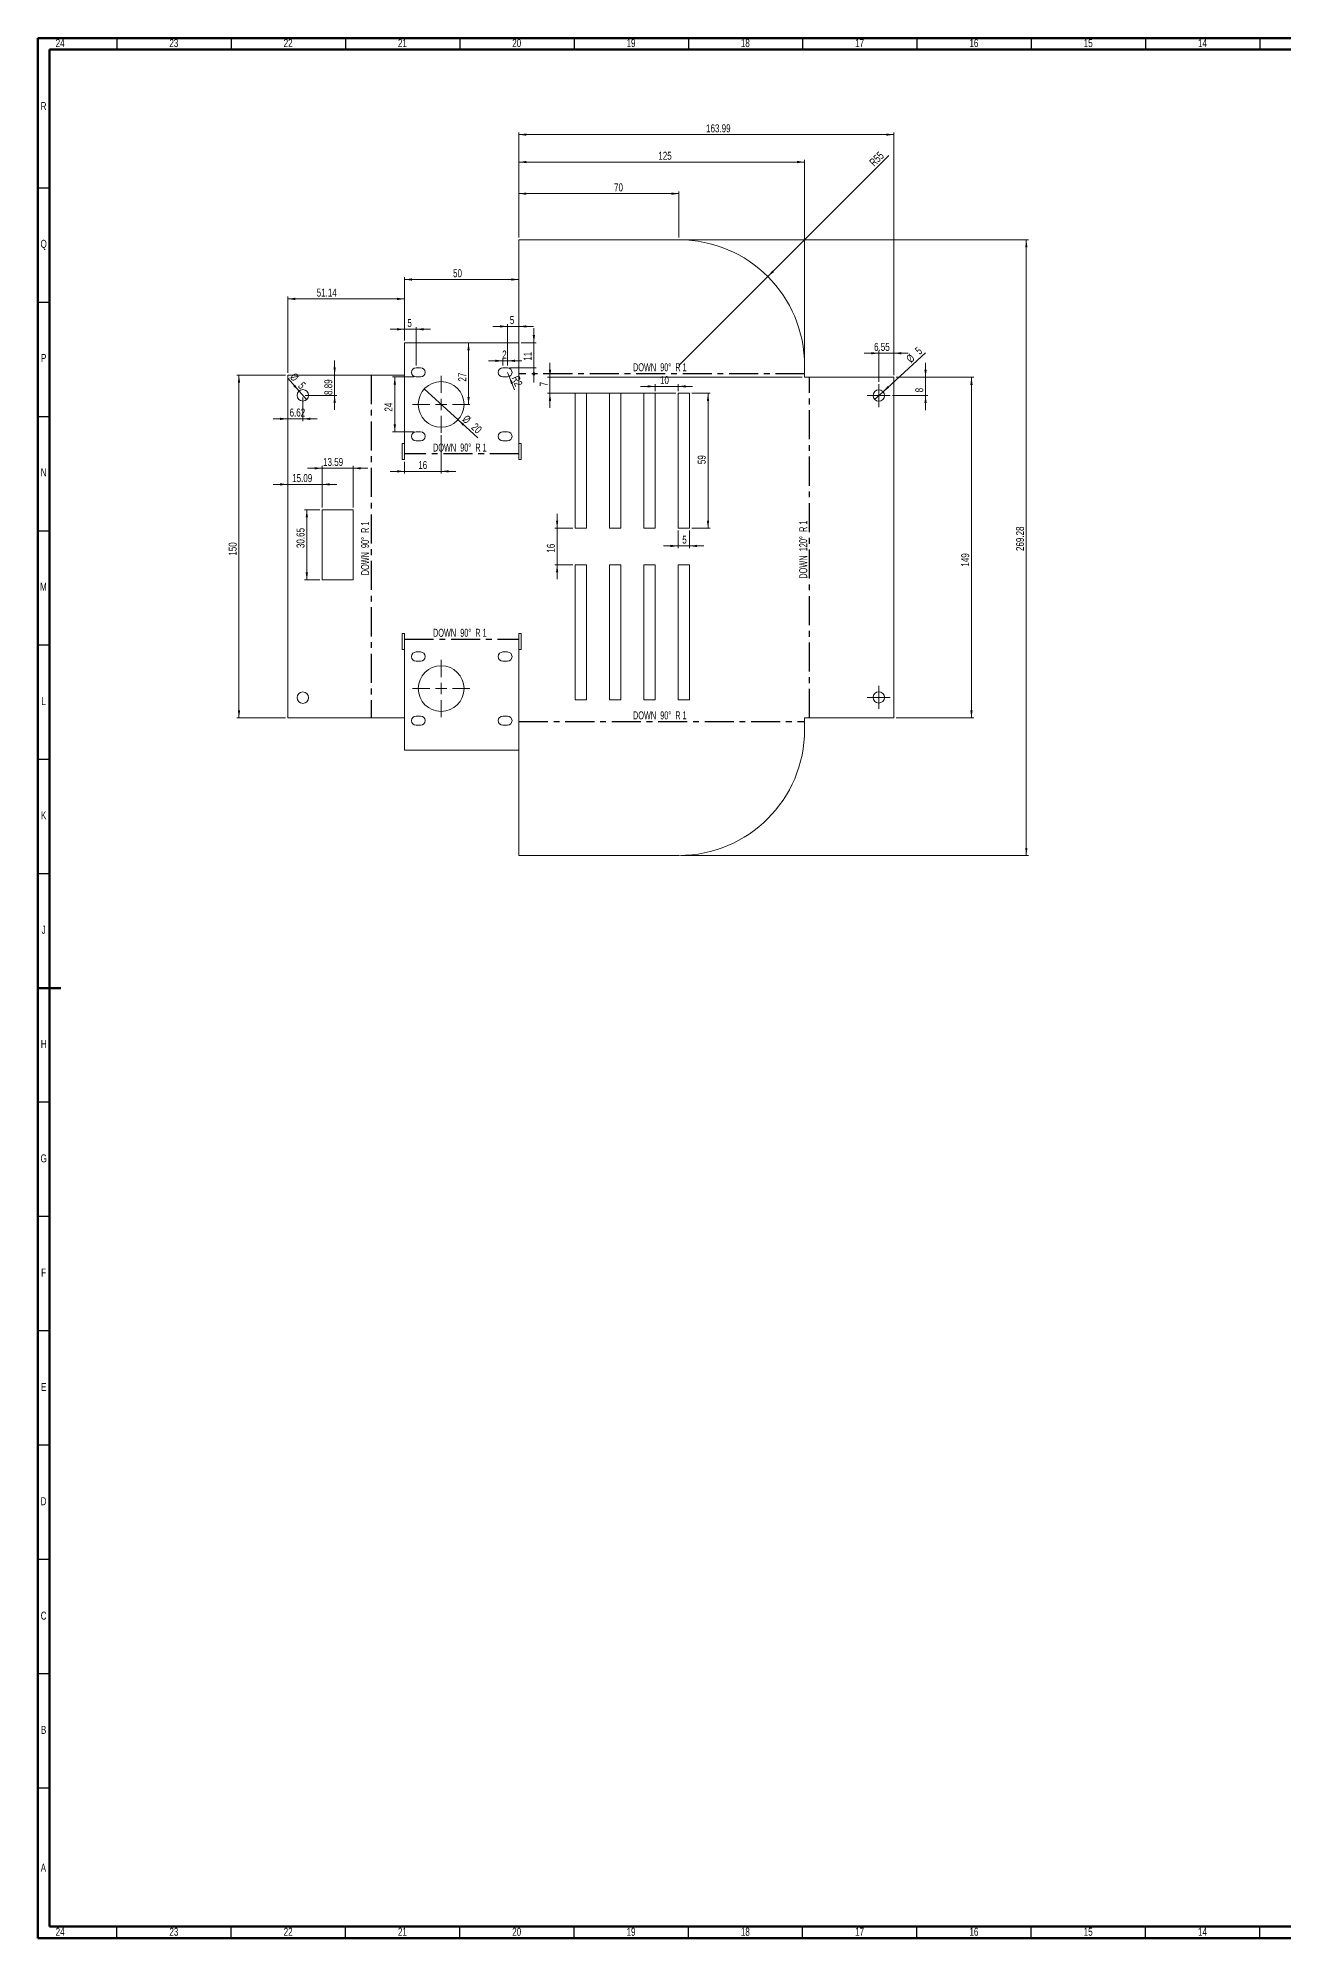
# Paper-space layout 'Sheet2' of a CAD drawing. Header units: millimetres. Extents: x 15 to 1184, y 5 to 836.
# Drawn here: x 15 to 560, y 5 to 836 of the extents above; entities that cross this region are included whole.
import ezdxf

# ---------------------------------------------------------------- set-up
doc = ezdxf.new("R2010")
doc.units = ezdxf.units.MM
doc.linetypes.add('CENTERX2', pattern=[20.32, 12.7, -2.54, 2.54, -2.54])
doc.styles.add('SLDTEXTSTYLE0', font='TXT', dxfattribs={"width": 0.75})
doc.styles.add('SLDTEXTSTYLE3', font='TXT', dxfattribs={"width": 0.666667})
doc.styles.add('SLDTEXTSTYLE4', font='TXT', dxfattribs={"width": 0.660714})
doc.dimstyles.new('SLDDIMSTYLE0', dxfattribs={"dimtxt": 3.5, "dimasz": 3.302, "dimexe": 0, "dimexo": 0.0625, "dimgap": 0.875, "dimtad": 1, "dimrnd": 1e-09, "dimzin": 12, "dimdsep": 46, "dimtxsty": 'SLDTEXTSTYLE0', "dimsah": 1, "dimcen": 0, "dimadec": 0, "dimazin": 3, "dimtfac": 1, "dimtofl": 0, "dimtmove": 0, "dimatfit": 3, "dimfxl": 1, "dimfrac": 2, "dimtolj": 1, "dimtzin": 12, "dimarcsym": 0})
doc.dimstyles.new('SLDDIMSTYLE1', dxfattribs={"dimtxt": 3.5, "dimasz": 3.302, "dimexe": 0, "dimexo": 0.0625, "dimgap": 0.875, "dimtad": 1, "dimrnd": 1e-09, "dimzin": 12, "dimdsep": 46, "dimtxsty": 'SLDTEXTSTYLE0', "dimsah": 1, "dimcen": 0.09, "dimadec": 0, "dimazin": 3, "dimtfac": 1, "dimtofl": 0, "dimtmove": 0, "dimatfit": 3, "dimfxl": 1, "dimfrac": 2, "dimtolj": 1, "dimtzin": 12, "dimarcsym": 0})
doc.dimstyles.new('SLDDIMSTYLE2', dxfattribs={"dimtxt": 3.5, "dimasz": 3.302, "dimexe": 0, "dimexo": 0.0625, "dimgap": 0.875, "dimtad": 1, "dimrnd": 1e-09, "dimzin": 12, "dimdsep": 46, "dimtxsty": 'SLDTEXTSTYLE0', "dimsah": 1, "dimcen": 0.09, "dimadec": 0, "dimazin": 3, "dimtfac": 1, "dimtmove": 0, "dimatfit": 0, "dimfxl": 1, "dimfrac": 2, "dimtolj": 1, "dimtzin": 12, "dimarcsym": 0})
doc.dimstyles.new('SLDDIMSTYLE3', dxfattribs={"dimtxt": 3.5, "dimasz": 3.302, "dimexe": 0, "dimexo": 0.0625, "dimgap": 0.875, "dimtad": 1, "dimrnd": 1e-09, "dimzin": 12, "dimdsep": 46, "dimtxsty": 'SLDTEXTSTYLE0', "dimblk1": 'NONE', "dimsah": 1, "dimcen": 0, "dimadec": 0, "dimazin": 3, "dimtfac": 1, "dimtmove": 0, "dimatfit": 3, "dimldrblk": 'NONE', "dimfxl": 1, "dimfrac": 2, "dimtolj": 1, "dimtzin": 12, "dimarcsym": 0})

# ---------------------------------------------------------------- blocks, each defined once
blk = doc.blocks.new('_D')
at = {"color": 7, "linetype": 'Continuous', "lineweight": 0}
for q in [(387.18, 784.55), (295.37, 692.74)]:
    blk.add_line((334.26, 731.63), q, dxfattribs=at)
blk.add_solid([(334.26, 731.63), (336.95, 733.61), (336.23, 734.33)], dxfattribs=at)
at = {"color": 7, "linetype": 'Continuous', "lineweight": 0, "insert": (378.33, 782.08), "char_height": 3.5, "attachment_point": 1, "rotation": 45, "style": 'SLDTEXTSTYLE0'}
blk.add_mtext('R55', dxfattribs=at)
blk = doc.blocks.new('_D_1')
at = {"color": 7, "linetype": 'Continuous', "lineweight": 0}
for p, q in [((225.37, 748.74), (225.37, 782.74)), ((225.37, 781.74), (350.37, 781.74)), ((350.37, 688.6), (350.37, 782.74))]:
    blk.add_line(p, q, dxfattribs=at)
for points in [[(225.37, 781.74), (228.67, 781.23), (228.67, 782.25)], [(350.37, 781.74), (347.07, 782.25), (347.07, 781.23)]]:
    blk.add_solid(points, dxfattribs=at)
at = {"color": 7, "linetype": 'Continuous', "lineweight": 0, "insert": (286.37, 786.25), "char_height": 3.5, "attachment_point": 1, "style": 'SLDTEXTSTYLE0'}
blk.add_mtext('125', dxfattribs=at)
blk = doc.blocks.new('_D_2')
at = {"color": 7, "linetype": 'Continuous', "lineweight": 0}
for p, q in [((225.37, 748.74), (225.37, 794.74)), ((389.36, 793.74), (225.37, 793.74)), ((389.36, 688.6), (389.36, 794.74))]:
    blk.add_line(p, q, dxfattribs=at)
for points in [[(225.37, 793.74), (228.67, 793.23), (228.67, 794.25)], [(389.36, 793.74), (386.06, 794.25), (386.06, 793.23)]]:
    blk.add_solid(points, dxfattribs=at)
at = {"color": 7, "linetype": 'Continuous', "lineweight": 0, "insert": (307.25, 798.25), "char_height": 3.5, "attachment_point": 1, "style": 'SLDTEXTSTYLE0'}
blk.add_mtext('163.99', dxfattribs=at)
blk = doc.blocks.new('_D_3')
at = {"color": 7, "linetype": 'Continuous', "lineweight": 0}
for p, q in [((225.37, 748.74), (225.37, 768.92)), ((225.37, 767.92), (295.37, 767.92)), ((295.37, 748.74), (295.37, 768.92))]:
    blk.add_line(p, q, dxfattribs=at)
for points in [[(225.37, 767.92), (228.67, 767.41), (228.67, 768.43)], [(295.37, 767.92), (292.07, 768.43), (292.07, 767.41)]]:
    blk.add_solid(points, dxfattribs=at)
at = {"color": 7, "linetype": 'Continuous', "lineweight": 0, "insert": (267, 772.43), "char_height": 3.5, "attachment_point": 1, "style": 'SLDTEXTSTYLE0'}
blk.add_mtext('70', dxfattribs=at)
blk = doc.blocks.new('_D_4')
at = {"color": 7, "linetype": 'Continuous', "lineweight": 0}
for p, q in [((390.36, 687.6), (424.36, 687.6)), ((423.36, 687.6), (423.36, 538.6)), ((390.36, 538.6), (424.36, 538.6))]:
    blk.add_line(p, q, dxfattribs=at)
for points in [[(423.36, 687.6), (422.85, 684.3), (423.87, 684.3)], [(423.36, 538.6), (423.87, 541.9), (422.85, 541.9)]]:
    blk.add_solid(points, dxfattribs=at)
at = {"color": 7, "linetype": 'Continuous', "lineweight": 0, "insert": (418.85, 604.78), "char_height": 3.5, "attachment_point": 1, "rotation": 90, "style": 'SLDTEXTSTYLE0'}
blk.add_mtext('149', dxfattribs=at)
blk = doc.blocks.new('_D_5')
at = {"color": 7, "linetype": 'Continuous', "lineweight": 0}
for p, q in [((296.37, 747.74), (448.36, 747.74)), ((447.36, 747.74), (447.36, 478.46)), ((296.37, 478.46), (448.36, 478.46))]:
    blk.add_line(p, q, dxfattribs=at)
for points in [[(447.36, 747.74), (446.85, 744.44), (447.87, 744.44)], [(447.36, 478.46), (447.87, 481.76), (446.85, 481.76)]]:
    blk.add_solid(points, dxfattribs=at)
at = {"color": 7, "linetype": 'Continuous', "lineweight": 0, "insert": (442.85, 611.62), "char_height": 3.5, "attachment_point": 1, "rotation": 90, "style": 'SLDTEXTSTYLE0'}
blk.add_mtext('269.28', dxfattribs=at)
blk = doc.blocks.new('_D_6')
at = {"color": 7, "linetype": 'Continuous', "lineweight": 0}
for p, q in [((403.27, 687.6), (403.27, 693.95)), ((390.36, 687.6), (404.27, 687.6)), ((403.27, 679.6), (403.27, 687.6)), ((388.81, 679.6), (404.27, 679.6)), ((403.27, 679.6), (403.27, 673.25))]:
    blk.add_line(p, q, dxfattribs=at)
for points in [[(403.27, 687.6), (403.78, 690.9), (402.76, 690.9)], [(403.27, 679.6), (402.76, 676.3), (403.78, 676.3)]]:
    blk.add_solid(points, dxfattribs=at)
at = {"color": 7, "linetype": 'Continuous', "lineweight": 0, "insert": (398.76, 681.02), "char_height": 3.5, "attachment_point": 1, "rotation": 90, "style": 'SLDTEXTSTYLE0'}
blk.add_mtext('8', dxfattribs=at)
blk = doc.blocks.new('_D_7')
at = {"color": 7, "linetype": 'Continuous', "lineweight": 0}
for p, q in [((382.81, 698.12), (376.46, 698.12)), ((382.81, 685.6), (382.81, 699.12)), ((382.81, 698.12), (389.36, 698.12)), ((389.36, 688.6), (389.36, 699.12)), ((389.36, 698.12), (395.71, 698.12))]:
    blk.add_line(p, q, dxfattribs=at)
for points in [[(382.81, 698.12), (379.5, 698.63), (379.5, 697.62)], [(389.36, 698.12), (392.66, 697.62), (392.66, 698.63)]]:
    blk.add_solid(points, dxfattribs=at)
at = {"color": 7, "linetype": 'Continuous', "lineweight": 0, "insert": (380.76, 702.64), "char_height": 3.5, "attachment_point": 1, "style": 'SLDTEXTSTYLE0'}
blk.add_mtext('6.55', dxfattribs=at)
blk = doc.blocks.new('_D_8')
at = {"color": 7, "linetype": 'Continuous', "lineweight": 0}
for q in [(403.31, 698.24), (380.96, 677.92)]:
    blk.add_line((384.66, 681.28), q, dxfattribs=at)
blk.add_solid([(384.66, 681.28), (387.44, 683.13), (386.76, 683.88)], dxfattribs=at)
at = {"color": 7, "linetype": 'Continuous', "lineweight": 0, "char_height": 3.5, "attachment_point": 1, "rotation": 42.2733, "style": 'SLDTEXTSTYLE0'}
for s, insert in [('%%c', (394.46, 696.27)), ('5', (398.33, 699.86))]:
    blk.add_mtext(s, dxfattribs=dict(at, insert=insert))
blk = doc.blocks.new('_NONE')
blk = doc.blocks.new('_D_9')
at = {"color": 7, "linetype": 'Continuous', "lineweight": 0}
for p, q in [((294.99, 620.6), (294.99, 612.84)), ((299.99, 620.6), (299.99, 612.84)), ((294.99, 613.84), (288.64, 613.84)), ((299.99, 613.84), (294.99, 613.84)), ((299.99, 613.84), (306.34, 613.84))]:
    blk.add_line(p, q, dxfattribs=at)
for points in [[(294.99, 613.84), (291.69, 614.35), (291.69, 613.33)], [(299.99, 613.84), (303.3, 613.33), (303.3, 614.35)]]:
    blk.add_solid(points, dxfattribs=at)
at = {"color": 7, "linetype": 'Continuous', "lineweight": 0, "insert": (296.85, 618.35), "char_height": 3.5, "attachment_point": 1, "style": 'SLDTEXTSTYLE0'}
blk.add_mtext('5', dxfattribs=at)
blk = doc.blocks.new('_D_10')
at = {"color": 7, "linetype": 'Continuous', "lineweight": 0}
for p, q in [((300.99, 680.6), (309.12, 680.6)), ((308.12, 621.6), (308.12, 680.6)), ((300.99, 621.6), (309.12, 621.6))]:
    blk.add_line(p, q, dxfattribs=at)
for points in [[(308.12, 680.6), (307.61, 677.3), (308.62, 677.3)], [(308.12, 621.6), (308.62, 624.9), (307.61, 624.9)]]:
    blk.add_solid(points, dxfattribs=at)
at = {"color": 7, "linetype": 'Continuous', "lineweight": 0, "insert": (303.6, 649.62), "char_height": 3.5, "attachment_point": 1, "rotation": 90, "style": 'SLDTEXTSTYLE0'}
blk.add_mtext('59', dxfattribs=at)
blk = doc.blocks.new('_D_11')
at = {"color": 7, "linetype": 'Continuous', "lineweight": 0}
for p, q in [((284.99, 683.62), (278.64, 683.62)), ((284.99, 681.6), (284.99, 684.62)), ((294.99, 683.62), (284.99, 683.62)), ((294.99, 681.6), (294.99, 684.62)), ((294.99, 683.62), (301.34, 683.62))]:
    blk.add_line(p, q, dxfattribs=at)
for points in [[(284.99, 683.62), (281.69, 684.13), (281.69, 683.11)], [(294.99, 683.62), (298.3, 683.11), (298.3, 684.13)]]:
    blk.add_solid(points, dxfattribs=at)
at = {"color": 7, "linetype": 'Continuous', "lineweight": 0, "insert": (287.1, 688.13), "char_height": 3.5, "attachment_point": 1, "style": 'SLDTEXTSTYLE0'}
blk.add_mtext('10', dxfattribs=at)
blk = doc.blocks.new('_D_12')
at = {"color": 7, "linetype": 'Continuous', "lineweight": 0}
for p, q in [((238.96, 687.6), (238.96, 693.95)), ((349.37, 687.6), (237.96, 687.6)), ((238.96, 687.6), (238.96, 680.6)), ((293.99, 680.6), (237.96, 680.6)), ((238.96, 680.6), (238.96, 674.25))]:
    blk.add_line(p, q, dxfattribs=at)
for points in [[(238.96, 687.6), (239.47, 690.9), (238.46, 690.9)], [(238.96, 680.6), (238.46, 677.3), (239.47, 677.3)]]:
    blk.add_solid(points, dxfattribs=at)
at = {"color": 7, "linetype": 'Continuous', "lineweight": 0, "insert": (234.45, 683.67), "char_height": 3.5, "attachment_point": 1, "rotation": 90, "style": 'SLDTEXTSTYLE0'}
blk.add_mtext('7', dxfattribs=at)
blk = doc.blocks.new('_D_13')
at = {"color": 7, "linetype": 'Continuous', "lineweight": 0}
for p, q in [((242.1, 621.6), (242.1, 627.95)), ((248.99, 621.6), (241.1, 621.6)), ((242.1, 621.6), (242.1, 605.6)), ((248.99, 605.6), (241.1, 605.6)), ((242.1, 605.6), (242.1, 599.25))]:
    blk.add_line(p, q, dxfattribs=at)
for points in [[(242.1, 621.6), (242.61, 624.9), (241.59, 624.9)], [(242.1, 605.6), (241.59, 602.3), (242.61, 602.3)]]:
    blk.add_solid(points, dxfattribs=at)
at = {"color": 7, "linetype": 'Continuous', "lineweight": 0, "insert": (237.59, 610.89), "char_height": 3.5, "attachment_point": 1, "rotation": 90, "style": 'SLDTEXTSTYLE0'}
blk.add_mtext('16', dxfattribs=at)
blk = doc.blocks.new('_D_14')
at = {"color": 7, "linetype": 'Continuous', "lineweight": 0}
for q in [(220.37, 689.74), (223.51, 682.08)]:
    blk.add_line((221.13, 687.89), q, dxfattribs=at)
blk.add_solid([(221.13, 687.89), (221.91, 684.64), (222.85, 685.03)], dxfattribs=at)
at = {"color": 7, "linetype": 'Continuous', "lineweight": 0, "insert": (225.4, 688.71), "char_height": 3.5, "attachment_point": 1, "rotation": 292.29486, "style": 'SLDTEXTSTYLE0'}
blk.add_mtext('R2', dxfattribs=at)
blk = doc.blocks.new('_D_15')
at = {"color": 7, "linetype": 'Continuous', "lineweight": 0}
for p, q in [((218.37, 694.8), (212.02, 694.8)), ((218.37, 692.74), (218.37, 695.8)), ((220.37, 694.8), (218.37, 694.8)), ((220.37, 692.74), (220.37, 695.8)), ((220.37, 694.8), (226.72, 694.8))]:
    blk.add_line(p, q, dxfattribs=at)
for points in [[(218.37, 694.8), (215.07, 695.31), (215.07, 694.29)], [(220.37, 694.8), (223.67, 694.29), (223.67, 695.31)]]:
    blk.add_solid(points, dxfattribs=at)
at = {"color": 7, "linetype": 'Continuous', "lineweight": 0, "insert": (218.09, 699.31), "char_height": 3.5, "attachment_point": 1, "style": 'SLDTEXTSTYLE0'}
blk.add_mtext('2', dxfattribs=at)
blk = doc.blocks.new('_D_16')
at = {"color": 7, "linetype": 'Continuous', "lineweight": 0}
for p, q in [((231.93, 702.74), (231.93, 709.09)), ((226.37, 702.74), (232.93, 702.74)), ((231.93, 691.74), (231.93, 702.74)), ((221.37, 691.74), (232.93, 691.74)), ((231.93, 691.74), (231.93, 685.39))]:
    blk.add_line(p, q, dxfattribs=at)
for points in [[(231.93, 702.74), (232.44, 706.04), (231.42, 706.04)], [(231.93, 691.74), (231.42, 688.44), (232.44, 688.44)]]:
    blk.add_solid(points, dxfattribs=at)
at = {"color": 7, "linetype": 'Continuous', "lineweight": 0, "insert": (227.42, 694.84), "char_height": 3.5, "attachment_point": 1, "rotation": 90, "style": 'SLDTEXTSTYLE0'}
blk.add_mtext('11', dxfattribs=at)
blk = doc.blocks.new('_D_17')
at = {"color": 7, "linetype": 'Continuous', "lineweight": 0}
for p, q in [((220.37, 709.85), (214.02, 709.85)), ((220.37, 692.74), (220.37, 710.85)), ((220.37, 709.85), (225.37, 709.85)), ((225.37, 709.85), (231.72, 709.85))]:
    blk.add_line(p, q, dxfattribs=at)
for points in [[(220.37, 709.85), (217.07, 710.36), (217.07, 709.35)], [(225.37, 709.85), (228.67, 709.35), (228.67, 710.36)]]:
    blk.add_solid(points, dxfattribs=at)
at = {"color": 7, "linetype": 'Continuous', "lineweight": 0, "insert": (221.4, 714.36), "char_height": 3.5, "attachment_point": 1, "style": 'SLDTEXTSTYLE0'}
blk.add_mtext('5', dxfattribs=at)
blk = doc.blocks.new('_D_18')
at = {"color": 7, "linetype": 'Continuous', "lineweight": 0}
for p, q in [((175.37, 708.6), (169.02, 708.6)), ((175.37, 703.74), (175.37, 709.6)), ((180.37, 708.6), (175.37, 708.6)), ((180.37, 692.74), (180.37, 709.6)), ((180.37, 708.6), (186.72, 708.6))]:
    blk.add_line(p, q, dxfattribs=at)
for points in [[(175.37, 708.6), (172.07, 709.11), (172.07, 708.09)], [(180.37, 708.6), (183.67, 708.09), (183.67, 709.11)]]:
    blk.add_solid(points, dxfattribs=at)
at = {"color": 7, "linetype": 'Continuous', "lineweight": 0, "insert": (176.58, 713.11), "char_height": 3.5, "attachment_point": 1, "style": 'SLDTEXTSTYLE0'}
blk.add_mtext('5', dxfattribs=at)
blk = doc.blocks.new('_D_19')
at = {"color": 7, "linetype": 'Continuous', "lineweight": 0}
for p, q in [((179.37, 687.74), (170.09, 687.74)), ((171.09, 687.74), (171.09, 663.74)), ((179.37, 663.74), (170.09, 663.74))]:
    blk.add_line(p, q, dxfattribs=at)
for points in [[(171.09, 687.74), (170.58, 684.44), (171.6, 684.44)], [(171.09, 663.74), (171.6, 667.04), (170.58, 667.04)]]:
    blk.add_solid(points, dxfattribs=at)
at = {"color": 7, "linetype": 'Continuous', "lineweight": 0, "insert": (166.58, 672.59), "char_height": 3.5, "attachment_point": 1, "rotation": 90, "style": 'SLDTEXTSTYLE0'}
blk.add_mtext('24', dxfattribs=at)
blk = doc.blocks.new('_D_20')
at = {"color": 7, "linetype": 'Continuous', "lineweight": 0}
for q in [(183.99, 682.49), (207.42, 661.07)]:
    blk.add_line((198.75, 669), q, dxfattribs=at)
blk.add_solid([(198.75, 669), (200.84, 666.39), (201.53, 667.14)], dxfattribs=at)
at = {"color": 7, "linetype": 'Continuous', "lineweight": 0, "char_height": 3.5, "attachment_point": 1, "rotation": 317.56628, "style": 'SLDTEXTSTYLE0'}
for s, insert in [('%%c', (202.72, 671.42)), ('20', (206.65, 667.9))]:
    blk.add_mtext(s, dxfattribs=dict(at, insert=insert))
blk = doc.blocks.new('_D_21')
at = {"color": 7, "linetype": 'Continuous', "lineweight": 0}
for p, q in [((191.37, 662.24), (191.37, 645.47)), ((175.37, 650.6), (175.37, 645.47)), ((175.37, 646.47), (169.02, 646.47)), ((191.37, 646.47), (175.37, 646.47)), ((191.37, 646.47), (197.72, 646.47))]:
    blk.add_line(p, q, dxfattribs=at)
for points in [[(175.37, 646.47), (172.07, 646.98), (172.07, 645.96)], [(191.37, 646.47), (194.67, 645.96), (194.67, 646.98)]]:
    blk.add_solid(points, dxfattribs=at)
at = {"color": 7, "linetype": 'Continuous', "lineweight": 0, "insert": (181.34, 650.98), "char_height": 3.5, "attachment_point": 1, "style": 'SLDTEXTSTYLE0'}
blk.add_mtext('16', dxfattribs=at)
blk = doc.blocks.new('_D_22')
at = {"color": 7, "linetype": 'Continuous', "lineweight": 0}
blk.add_line((203.35, 675.74), (203.35, 702.74), dxfattribs=at)
for points in [[(203.35, 702.74), (202.84, 699.44), (203.86, 699.44)], [(203.35, 675.74), (203.86, 679.04), (202.84, 679.04)]]:
    blk.add_solid(points, dxfattribs=at)
at = {"color": 7, "linetype": 'Continuous', "lineweight": 0, "insert": (198.84, 685.72), "char_height": 3.5, "attachment_point": 1, "rotation": 90, "style": 'SLDTEXTSTYLE0'}
blk.add_mtext('27', dxfattribs=at)
blk = doc.blocks.new('_D_23')
at = {"color": 7, "linetype": 'Continuous', "lineweight": 0}
for p, q in [((124.23, 689.6), (124.23, 722.88)), ((175.37, 721.88), (124.23, 721.88)), ((175.37, 703.74), (175.37, 722.88))]:
    blk.add_line(p, q, dxfattribs=at)
for points in [[(124.23, 721.88), (127.53, 721.37), (127.53, 722.39)], [(175.37, 721.88), (172.07, 722.39), (172.07, 721.37)]]:
    blk.add_solid(points, dxfattribs=at)
at = {"color": 7, "linetype": 'Continuous', "lineweight": 0, "insert": (136.92, 726.39), "char_height": 3.5, "attachment_point": 1, "style": 'SLDTEXTSTYLE0'}
blk.add_mtext('51.14', dxfattribs=at)
blk = doc.blocks.new('_D_24')
at = {"color": 7, "linetype": 'Continuous', "lineweight": 0}
for p, q in [((175.37, 703.74), (175.37, 731.37)), ((175.37, 730.37), (225.37, 730.37))]:
    blk.add_line(p, q, dxfattribs=at)
for points in [[(175.37, 730.37), (178.67, 729.86), (178.67, 730.88)], [(225.37, 730.37), (222.07, 730.88), (222.07, 729.86)]]:
    blk.add_solid(points, dxfattribs=at)
at = {"color": 7, "linetype": 'Continuous', "lineweight": 0, "insert": (196.58, 734.88), "char_height": 3.5, "attachment_point": 1, "style": 'SLDTEXTSTYLE0'}
blk.add_mtext('50', dxfattribs=at)
blk = doc.blocks.new('_D_25')
at = {"color": 7, "linetype": 'Continuous', "lineweight": 0}
for p, q in [((123.23, 688.6), (101.93, 688.6)), ((102.93, 538.6), (102.93, 688.6)), ((123.23, 538.6), (101.93, 538.6))]:
    blk.add_line(p, q, dxfattribs=at)
for points in [[(102.93, 688.6), (102.42, 685.3), (103.43, 685.3)], [(102.93, 538.6), (103.43, 541.9), (102.42, 541.9)]]:
    blk.add_solid(points, dxfattribs=at)
at = {"color": 7, "linetype": 'Continuous', "lineweight": 0, "insert": (98.41, 609.56), "char_height": 3.5, "attachment_point": 1, "rotation": 90, "style": 'SLDTEXTSTYLE0'}
blk.add_mtext('150', dxfattribs=at)
blk = doc.blocks.new('_D_26')
at = {"color": 7, "linetype": 'Continuous', "lineweight": 0}
for p, q in [((124.23, 640.76), (117.88, 640.76)), ((124.23, 640.76), (139.32, 640.76)), ((139.32, 630.63), (139.32, 641.76)), ((139.32, 640.76), (145.67, 640.76))]:
    blk.add_line(p, q, dxfattribs=at)
for points in [[(124.23, 640.76), (120.92, 641.27), (120.92, 640.26)], [(139.32, 640.76), (142.62, 640.26), (142.62, 641.27)]]:
    blk.add_solid(points, dxfattribs=at)
at = {"color": 7, "linetype": 'Continuous', "lineweight": 0, "insert": (126.19, 645.28), "char_height": 3.5, "attachment_point": 1, "style": 'SLDTEXTSTYLE0'}
blk.add_mtext('15.09', dxfattribs=at)
blk = doc.blocks.new('_D_27')
at = {"color": 7, "linetype": 'Continuous', "lineweight": 0}
for p, q in [((139.32, 630.63), (139.32, 648.82)), ((152.9, 630.63), (152.9, 648.82)), ((139.32, 647.82), (132.97, 647.82)), ((152.9, 647.82), (139.32, 647.82)), ((152.9, 647.82), (159.25, 647.82))]:
    blk.add_line(p, q, dxfattribs=at)
for points in [[(139.32, 647.82), (136.01, 648.32), (136.01, 647.31)], [(152.9, 647.82), (156.2, 647.31), (156.2, 648.32)]]:
    blk.add_solid(points, dxfattribs=at)
at = {"color": 7, "linetype": 'Continuous', "lineweight": 0, "insert": (139.71, 652.33), "char_height": 3.5, "attachment_point": 1, "style": 'SLDTEXTSTYLE0'}
blk.add_mtext('13.59', dxfattribs=at)
blk = doc.blocks.new('_D_28')
at = {"color": 7, "linetype": 'Continuous', "lineweight": 0}
for p, q in [((138.32, 629.63), (131.6, 629.63)), ((132.6, 629.63), (132.6, 598.97)), ((138.32, 598.97), (131.6, 598.97))]:
    blk.add_line(p, q, dxfattribs=at)
for points in [[(132.6, 629.63), (132.09, 626.32), (133.11, 626.32)], [(132.6, 598.97), (133.11, 602.27), (132.09, 602.27)]]:
    blk.add_solid(points, dxfattribs=at)
at = {"color": 7, "linetype": 'Continuous', "lineweight": 0, "insert": (128.09, 612.91), "char_height": 3.5, "attachment_point": 1, "rotation": 90, "style": 'SLDTEXTSTYLE0'}
blk.add_mtext('30.65', dxfattribs=at)
blk = doc.blocks.new('_D_29')
at = {"color": 7, "linetype": 'Continuous', "lineweight": 0}
for q in [(124.4, 687.05), (132.49, 677.83)]:
    blk.add_line((129.2, 681.59), q, dxfattribs=at)
blk.add_solid([(129.2, 681.59), (127.4, 684.41), (126.64, 683.74)], dxfattribs=at)
at = {"color": 7, "linetype": 'Continuous', "lineweight": 0, "char_height": 3.5, "attachment_point": 1, "rotation": 311.26853, "style": 'SLDTEXTSTYLE0'}
for s, insert in [('%%c', (127.62, 689.87)), ('5', (131.14, 685.94))]:
    blk.add_mtext(s, dxfattribs=dict(at, insert=insert))
blk = doc.blocks.new('_D_30')
at = {"color": 7, "linetype": 'Continuous', "lineweight": 0}
for p, q in [((144.78, 688.6), (144.78, 694.95)), ((144.78, 688.6), (144.78, 679.71)), ((131.85, 679.71), (145.78, 679.71)), ((144.78, 679.71), (144.78, 673.36))]:
    blk.add_line(p, q, dxfattribs=at)
for points in [[(144.78, 688.6), (145.28, 691.9), (144.27, 691.9)], [(144.78, 679.71), (144.27, 676.41), (145.28, 676.41)]]:
    blk.add_solid(points, dxfattribs=at)
at = {"color": 7, "linetype": 'Continuous', "lineweight": 0, "insert": (140.27, 679.86), "char_height": 3.5, "attachment_point": 1, "rotation": 90, "style": 'SLDTEXTSTYLE0'}
blk.add_mtext('8.89', dxfattribs=at)
blk = doc.blocks.new('_D_31')
at = {"color": 7, "linetype": 'Continuous', "lineweight": 0}
for p, q in [((130.85, 678.71), (130.85, 668.43)), ((124.23, 669.43), (117.88, 669.43)), ((130.85, 669.43), (124.23, 669.43)), ((130.85, 669.43), (137.2, 669.43))]:
    blk.add_line(p, q, dxfattribs=at)
for points in [[(124.23, 669.43), (120.92, 669.94), (120.92, 668.92)], [(130.85, 669.43), (134.15, 668.92), (134.15, 669.94)]]:
    blk.add_solid(points, dxfattribs=at)
at = {"color": 7, "linetype": 'Continuous', "lineweight": 0, "insert": (125.06, 673.94), "char_height": 3.5, "attachment_point": 1, "style": 'SLDTEXTSTYLE0'}
blk.add_mtext('6.62', dxfattribs=at)
blk = doc.blocks.new('SW_CENTERMARKSYMBOL_0')
at = {"color": 0, "linetype": 'Continuous', "lineweight": 0}
for p, q in [((-2.5, 0), (-5, 0)), ((0, 0), (-2.5, 0)), ((0, 2.5), (0, 5)), ((0, 0), (0, 2.5)), ((0, 0), (0, -2.5)), ((0, 0), (2.5, 0)), ((2.5, 0), (5, 0)), ((0, -2.5), (0, -5))]:
    blk.add_line(p, q, dxfattribs=at)
blk = doc.blocks.new('SW_CENTERMARKSYMBOL_1')
at = {"color": 0, "linetype": 'Continuous', "lineweight": 0}
for p, q in [((-2.5, 0), (-5, 0)), ((0, 0), (-2.5, 0)), ((0, 2.5), (0, 5)), ((0, 0), (0, 2.5)), ((0, 0), (0, -2.5)), ((0, 0), (2.5, 0)), ((2.5, 0), (5, 0)), ((0, -2.5), (0, -5))]:
    blk.add_line(p, q, dxfattribs=at)
blk = doc.blocks.new('SW_CENTERMARKSYMBOL_2')
at = {"color": 0, "linetype": 'Continuous', "lineweight": 0}
for p, q in [((0, 5), (0, 12.5)), ((-5, 0), (-12.5, 0)), ((0, 0), (-2.5, 0)), ((0, 0), (0, 2.5)), ((0, 0), (0, -2.5)), ((0, 0), (2.5, 0)), ((5, 0), (12.5, 0)), ((0, -5), (0, -12.5))]:
    blk.add_line(p, q, dxfattribs=at)
blk = doc.blocks.new('SW_CENTERMARKSYMBOL_3')
at = {"color": 0, "linetype": 'Continuous', "lineweight": 0}
for p, q in [((0, 5), (0, 12.5)), ((-5, 0), (-12.5, 0)), ((0, 0), (-2.5, 0)), ((0, 0), (0, 2.5)), ((0, 0), (0, -2.5)), ((0, 0), (2.5, 0)), ((5, 0), (12.5, 0)), ((0, -5), (0, -12.5))]:
    blk.add_line(p, q, dxfattribs=at)

psp = doc.layouts.new('Sheet2')

# ---------------------------------------------------------------- linework, layer by layer
at = {"color": 7, "linetype": 'Continuous', "lineweight": 60}
for p, q in [((15, 836), (1184, 836)), ((15, 5), (15, 836)), ((15, 836), (15, 5)), ((1184, 836), (15, 836)), ((20, 831), (1179, 831)), ((20, 10), (20, 831)), ((20, 831), (20, 10)), ((1179, 831), (20, 831)), ((15, 420.5), (25, 420.5)), ((15, 420.5), (25, 420.5)), ((1179, 10), (20, 10)), ((1184, 5), (15, 5))]:
    psp.add_line(p, q, dxfattribs=at)
at = {"color": 7, "linetype": 'Continuous', "lineweight": 30}
for p, q in [((49.5, 836), (49.5, 831)), ((99.5, 836), (99.5, 831)), ((149.5, 836), (149.5, 831)), ((199.5, 836), (199.5, 831)), ((249.5, 836), (249.5, 831)), ((299.5, 836), (299.5, 831)), ((349.5, 836), (349.5, 831)), ((399.5, 836), (399.5, 831)), ((449.5, 836), (449.5, 831)), ((499.5, 836), (499.5, 831)), ((549.5, 836), (549.5, 831)), ((15, 770.5), (20, 770.5)), ((15, 720.5), (20, 720.5)), ((15, 670.5), (20, 670.5)), ((15, 620.5), (20, 620.5)), ((20, 570.5), (15, 570.5)), ((20, 520.5), (15, 520.5)), ((20, 470.5), (15, 470.5)), ((20, 370.5), (15, 370.5)), ((20, 320.5), (15, 320.5)), ((20, 270.5), (15, 270.5)), ((20, 220.5), (15, 220.5)), ((20, 170.5), (15, 170.5)), ((20, 120.5), (15, 120.5)), ((20, 70.5), (15, 70.5)), ((49.5, 5), (49.5, 10)), ((99.5, 5), (99.5, 10)), ((149.5, 5), (149.5, 10)), ((199.5, 5), (199.5, 10)), ((249.5, 5), (249.5, 10)), ((299.5, 5), (299.5, 10)), ((349.5, 5), (349.5, 10)), ((399.5, 5), (399.5, 10)), ((449.5, 5), (449.5, 10)), ((499.5, 5), (499.5, 10)), ((549.5, 5), (549.5, 10))]:
    psp.add_line(p, q, dxfattribs=at)
at = {"color": 7, "linetype": 'Continuous', "lineweight": 15}
for p, q in [((225.367, 658.601), (225.367, 747.743)), ((225.367, 747.743), (295.367, 747.743)), ((175.367, 702.743), (175.367, 651.601)), ((175.367, 702.743), (225.367, 702.743)), ((225.367, 651.601), (225.367, 702.743)), ((182.367, 691.743), (180.367, 691.743)), ((220.367, 691.743), (218.367, 691.743)), ((350.367, 692.743), (350.367, 687.601)), ((124.226, 538.601), (124.226, 688.601)), ((175.367, 688.601), (124.226, 688.601)), ((175.367, 658.601), (175.367, 688.601)), ((180.367, 687.743), (182.367, 687.743)), ((218.367, 687.743), (220.367, 687.743)), ((350.367, 687.601), (389.36, 687.601)), ((389.36, 687.601), (389.36, 538.601)), ((254.994, 680.601), (249.994, 680.601)), ((249.994, 680.601), (249.994, 621.601)), ((254.994, 621.601), (254.994, 680.601)), ((269.994, 680.601), (264.994, 680.601)), ((264.994, 680.601), (264.994, 621.601)), ((269.994, 621.601), (269.994, 680.601)), ((284.994, 680.601), (279.994, 680.601)), ((279.994, 680.601), (279.994, 621.601)), ((284.994, 621.601), (284.994, 680.601)), ((299.994, 680.601), (294.994, 680.601)), ((294.994, 680.601), (294.994, 621.601)), ((299.994, 621.601), (299.994, 680.601)), ((174.367, 658.601), (175.367, 658.601)), ((174.367, 651.601), (174.367, 658.601)), ((182.367, 663.743), (180.367, 663.743)), ((180.367, 659.743), (182.367, 659.743)), ((220.367, 663.743), (218.367, 663.743)), ((218.367, 659.743), (220.367, 659.743)), ((225.367, 658.601), (226.367, 658.601)), ((226.367, 658.601), (226.367, 651.601)), ((175.367, 651.601), (174.367, 651.601)), ((226.367, 651.601), (225.367, 651.601)), ((152.901, 629.625), (139.316, 629.625)), ((139.316, 629.625), (139.316, 598.97)), ((152.901, 598.97), (152.901, 629.625)), ((249.994, 621.601), (254.994, 621.601)), ((264.994, 621.601), (269.994, 621.601)), ((279.994, 621.601), (284.994, 621.601)), ((294.994, 621.601), (299.994, 621.601)), ((139.316, 598.97), (152.901, 598.97)), ((254.994, 605.601), (249.994, 605.601)), ((249.994, 605.601), (249.994, 546.601)), ((254.994, 546.601), (254.994, 605.601)), ((269.994, 605.601), (264.994, 605.601)), ((264.994, 605.601), (264.994, 546.601)), ((269.994, 546.601), (269.994, 605.601)), ((284.994, 605.601), (279.994, 605.601)), ((279.994, 605.601), (279.994, 546.601)), ((284.994, 546.601), (284.994, 605.601)), ((299.994, 605.601), (294.994, 605.601)), ((294.994, 605.601), (294.994, 546.601)), ((299.994, 546.601), (299.994, 605.601)), ((174.367, 575.601), (175.367, 575.601)), ((174.367, 568.601), (174.367, 575.601)), ((175.367, 575.601), (175.367, 524.46)), ((225.367, 575.601), (226.367, 575.601)), ((225.367, 524.46), (225.367, 575.601)), ((226.367, 575.601), (226.367, 568.601)), ((175.367, 568.601), (174.367, 568.601)), ((175.367, 568.601), (175.367, 538.601)), ((182.367, 567.46), (180.367, 567.46)), ((220.367, 567.46), (218.367, 567.46)), ((226.367, 568.601), (225.367, 568.601)), ((225.367, 568.601), (225.367, 478.46)), ((180.367, 563.46), (182.367, 563.46)), ((218.367, 563.46), (220.367, 563.46)), ((249.994, 546.601), (254.994, 546.601)), ((264.994, 546.601), (269.994, 546.601)), ((279.994, 546.601), (284.994, 546.601)), ((294.994, 546.601), (299.994, 546.601)), ((124.226, 538.601), (175.367, 538.601)), ((182.367, 539.46), (180.367, 539.46)), ((180.367, 535.46), (182.367, 535.46)), ((220.367, 539.46), (218.367, 539.46)), ((218.367, 535.46), (220.367, 535.46)), ((389.36, 538.601), (350.367, 538.601)), ((350.367, 538.601), (350.367, 533.46)), ((225.367, 524.46), (175.367, 524.46)), ((295.367, 478.46), (225.367, 478.46))]:
    psp.add_line(p, q, dxfattribs=at)
at = {"color": 7, "linetype": 'CENTERX2'}
for p, q in [((160.796, 688.601), (160.796, 538.601)), ((350.367, 689.172), (225.367, 689.172)), ((352.462, 538.601), (352.462, 687.601)), ((225.367, 654.172), (175.367, 654.172)), ((175.367, 573.03), (225.367, 573.03)), ((225.367, 537.03), (350.367, 537.03))]:
    psp.add_line(p, q, dxfattribs=at)
at = {"color": 7, "linetype": 'Continuous', "lineweight": 15}
for centre, radius in [((130.846, 679.711), 2.5), ((191.367, 675.743), 10), ((382.805, 679.601), 2.5), ((191.367, 551.46), 10), ((130.846, 547.491), 2.5), ((382.805, 547.601), 2.5)]:
    psp.add_circle(centre, radius, dxfattribs=at)
for centre, radius, start, end in [((295.367, 692.743), 55, 0, 90), ((180.367, 689.743), 2, 90, 270), ((182.367, 689.743), 2, 270, 90), ((218.367, 689.743), 2, 90, 270), ((220.367, 689.743), 2, 270, 90), ((180.367, 661.743), 2, 90, 270), ((182.367, 661.743), 2, 270, 90), ((218.367, 661.743), 2, 90, 270), ((220.367, 661.743), 2, 270, 90), ((180.367, 565.46), 2, 90, 270), ((182.367, 565.46), 2, 270, 90), ((218.367, 565.46), 2, 90, 270), ((220.367, 565.46), 2, 270, 90), ((180.367, 537.46), 2, 90, 270), ((182.367, 537.46), 2, 270, 90), ((218.367, 537.46), 2, 90, 270), ((220.367, 537.46), 2, 270, 90), ((295.367, 533.46), 55, 270, 0)]:
    psp.add_arc(centre, radius, start, end, dxfattribs=at)

# ---------------------------------------------------------------- block references
at = {"color": 7, "linetype": 'Continuous', "lineweight": 0}
for name, p in [('SW_CENTERMARKSYMBOL_2', (191.367, 675.743)), ('SW_CENTERMARKSYMBOL_1', (382.805, 679.601)), ('SW_CENTERMARKSYMBOL_3', (191.367, 551.46)), ('SW_CENTERMARKSYMBOL_0', (382.805, 547.601))]:
    psp.add_blockref(name, p, dxfattribs=at)

# ---------------------------------------------------------------- texts
at = {"color": 7, "linetype": 'Continuous', "lineweight": 0, "char_height": 3.5, "attachment_point": 2}
for s, insert, style in [('24', (24.68, 835.532), 'SLDTEXTSTYLE0'), ('23', (74.43, 835.532), 'SLDTEXTSTYLE0'), ('22', (124.43, 835.532), 'SLDTEXTSTYLE0'), ('21', (174.43, 835.532), 'SLDTEXTSTYLE0'), ('20', (224.43, 835.532), 'SLDTEXTSTYLE0'), ('19', (274.43, 835.532), 'SLDTEXTSTYLE0'), ('18', (324.43, 835.532), 'SLDTEXTSTYLE0'), ('17', (374.43, 835.532), 'SLDTEXTSTYLE0'), ('16', (424.43, 835.532), 'SLDTEXTSTYLE0'), ('15', (474.43, 835.532), 'SLDTEXTSTYLE0'), ('14', (524.43, 835.532), 'SLDTEXTSTYLE0'), ('R', (17.45, 807.976), 'SLDTEXTSTYLE0'), ('Q', (17.491, 747.726), 'SLDTEXTSTYLE0'), ('P', (17.487, 697.782), 'SLDTEXTSTYLE0'), ('DOWN  90°  R 1', (287.037, 693.749), 'SLDTEXTSTYLE4'), ('DOWN  90°  R 1', (199.537, 658.637), 'SLDTEXTSTYLE4'), ('N', (17.47, 647.726), 'SLDTEXTSTYLE0'), ('M', (17.38, 597.782), 'SLDTEXTSTYLE0'), ('DOWN  90°  R 1', (199.537, 577.608), 'SLDTEXTSTYLE4'), ('L', (17.462, 547.726), 'SLDTEXTSTYLE0'), ('DOWN  90°  R 1', (287.037, 541.496), 'SLDTEXTSTYLE4'), ('K', (17.489, 497.782), 'SLDTEXTSTYLE0'), ('J', (17.468, 447.726), 'SLDTEXTSTYLE0'), ('H', (17.491, 397.782), 'SLDTEXTSTYLE0'), ('G', (17.489, 347.726), 'SLDTEXTSTYLE0'), ('F', (17.464, 297.782), 'SLDTEXTSTYLE0'), ('E', (17.506, 247.726), 'SLDTEXTSTYLE0'), ('D', (17.46, 197.782), 'SLDTEXTSTYLE0'), ('C', (17.464, 147.726), 'SLDTEXTSTYLE0'), ('B', (17.473, 97.782), 'SLDTEXTSTYLE0'), ('A', (17.36, 37.476), 'SLDTEXTSTYLE0'), ('24', (24.68, 9.476), 'SLDTEXTSTYLE0'), ('23', (74.43, 9.476), 'SLDTEXTSTYLE0'), ('22', (124.43, 9.476), 'SLDTEXTSTYLE0'), ('21', (174.43, 9.476), 'SLDTEXTSTYLE0'), ('20', (224.43, 9.476), 'SLDTEXTSTYLE0'), ('19', (274.43, 9.476), 'SLDTEXTSTYLE0'), ('18', (324.43, 9.476), 'SLDTEXTSTYLE0'), ('17', (374.43, 9.476), 'SLDTEXTSTYLE0'), ('16', (424.43, 9.476), 'SLDTEXTSTYLE0'), ('15', (474.43, 9.476), 'SLDTEXTSTYLE0'), ('14', (524.43, 9.476), 'SLDTEXTSTYLE0')]:
    psp.add_mtext(s, dxfattribs=dict(at, insert=insert, style=style))
at = {"color": 7, "linetype": 'Continuous', "lineweight": 0, "char_height": 3.5, "attachment_point": 2, "rotation": 90}
for s, insert, style in [('DOWN  90°  R 1', (156.331, 612.771), 'SLDTEXTSTYLE4'), ('DOWN  120°  R 1', (347.996, 612.236), 'SLDTEXTSTYLE3')]:
    psp.add_mtext(s, dxfattribs=dict(at, insert=insert, style=style))

# ---------------------------------------------------------------- dimensions: what is measured, and where the dimension line sits
at = {"color": 7, "linetype": 'Continuous', "lineweight": 0}
for base, p1, p2, dimstyle, picture, middle in [((225.367, 793.743), (389.36, 687.601), (225.367, 747.743), 'SLDDIMSTYLE1', '_D_2', (314.364, 793.743)), ((350.367, 781.743), (225.367, 747.743), (350.367, 687.601), 'SLDDIMSTYLE1', '_D_1', (290.246, 781.743)), ((295.367, 767.922), (225.367, 747.743), (295.367, 747.743), 'SLDDIMSTYLE1', '_D_3', (269.581, 767.922)), ((225.367, 730.368), (175.367, 702.743), (225.367, 747.743), 'SLDDIMSTYLE1', '_D_24', (199.169, 730.368)), ((225.367, 709.853), (220.367, 691.743), (225.367, 747.743), 'SLDDIMSTYLE2', '_D_17', (222.69, 709.853)), ((124.226, 721.879), (175.367, 702.743), (124.226, 688.601), 'SLDDIMSTYLE1', '_D_23', (142.739, 721.879)), ((175.367, 708.599), (180.367, 691.743), (175.367, 702.743), 'SLDDIMSTYLE2', '_D_18', (177.868, 708.599)), ((218.367, 694.798), (220.367, 691.743), (218.367, 691.743), 'SLDDIMSTYLE2', '_D_15', (219.383, 694.798)), ((389.3598, 698.1248), (382.8054, 684.6012), (389.3598, 687.6012), 'SLDDIMSTYLE2', '_D_7', (385.2841, 698.1248)), ((139.316, 640.764), (124.226, 688.601), (139.316, 629.625), 'SLDDIMSTYLE2', '_D_26', (132.01, 640.764)), ((124.226, 669.427), (130.846, 679.711), (124.226, 688.601), 'SLDDIMSTYLE2', '_D_31', (129.588, 669.427)), ((284.994, 683.622), (294.994, 680.601), (284.994, 680.601), 'SLDDIMSTYLE2', '_D_11', (289.689, 683.622)), ((175.367, 646.468), (191.367, 663.243), (175.367, 651.601), 'SLDDIMSTYLE2', '_D_21', (183.926, 646.468)), ((139.3157, 647.8151), (152.9013, 629.6254), (139.3157, 629.6254), 'SLDDIMSTYLE2', '_D_27', (145.5246, 647.8151)), ((294.994, 613.839), (299.994, 621.601), (294.994, 621.601), 'SLDDIMSTYLE2', '_D_9', (298.147, 613.839))]:
    dim = psp.add_linear_dim(base=base, p1=p1, p2=p2, dimstyle=dimstyle, dxfattribs=at)
    dim.commit()
    dim.dimension.update_dxf_attribs({"geometry": picture, "text_midpoint": middle, "dimtype": 160})
for center, mpoint, picture, middle in [((295.367, 692.743), (334.258, 731.634), '_D', (384.367, 781.743)), ((220.367, 689.743), (221.126, 687.892), '_D_14', (222.69, 684.078))]:
    dim = psp.add_radius_dim(center=center, mpoint=mpoint, dimstyle='SLDDIMSTYLE0', dxfattribs=at)
    dim.commit()
    dim.dimension.update_dxf_attribs({"geometry": picture, "text_midpoint": middle, "dimtype": 164})
for base, p1, p2, dimstyle, picture, middle in [((447.36, 478.46), (295.367, 747.743), (295.367, 478.46), 'SLDDIMSTYLE1', '_D_5', (447.36, 618.73)), ((231.928, 702.743), (220.367, 691.743), (225.367, 702.743), 'SLDDIMSTYLE2', '_D_16', (231.928, 697.422)), ((203.347, 702.743), (203.867, 675.743), (225.367, 702.743), 'SLDDIMSTYLE1', '_D_22', (203.347, 688.31)), ((144.777, 679.711), (124.226, 688.601), (130.846, 679.711), 'SLDDIMSTYLE2', '_D_30', (144.777, 684.39)), ((238.965, 680.601), (350.367, 687.601), (294.994, 680.601), 'SLDDIMSTYLE2', '_D_12', (238.965, 684.961)), ((403.27, 687.601), (387.805, 679.601), (389.36, 687.601), 'SLDDIMSTYLE2', '_D_6', (403.27, 682.313)), ((102.925, 688.601), (124.226, 538.601), (124.226, 688.601), 'SLDDIMSTYLE1', '_D_25', (102.925, 613.442)), ((171.091, 663.743), (180.367, 687.743), (180.367, 663.743), 'SLDDIMSTYLE1', '_D_19', (171.091, 675.177)), ((423.36, 538.601), (389.36, 687.601), (389.36, 538.601), 'SLDDIMSTYLE1', '_D_4', (423.36, 608.655)), ((308.116, 680.601), (299.994, 621.601), (299.994, 680.601), 'SLDDIMSTYLE1', '_D_10', (308.116, 652.205)), ((132.5978, 598.9705), (139.3157, 629.6254), (139.3157, 598.9705), 'SLDDIMSTYLE1', '_D_28', (132.5978, 618.7299)), ((242.101, 605.601), (249.994, 621.601), (249.994, 605.601), 'SLDDIMSTYLE2', '_D_13', (242.101, 613.477))]:
    dim = psp.add_linear_dim(base=base, p1=p1, p2=p2, angle=90, dimstyle=dimstyle, dxfattribs=at)
    dim.commit()
    dim.dimension.update_dxf_attribs({"geometry": picture, "text_midpoint": middle, "dimtype": 160})
for p1, p2, picture, middle in [((380.956, 677.92), (384.655, 681.283), '_D_8', (400.516, 695.702)), ((132.495, 677.832), (129.197, 681.59), '_D_29', (126.64, 684.503)), ((183.987, 682.49), (198.748, 668.995), '_D_20', (203.728, 664.442))]:
    dim = psp.add_diameter_dim_2p(p1=p1, p2=p2, dimstyle='SLDDIMSTYLE3', dxfattribs=at)
    dim.commit()
    dim.dimension.update_dxf_attribs({"geometry": picture, "text_midpoint": middle, "dimtype": 163})

doc.saveas('drawing.dxf')
